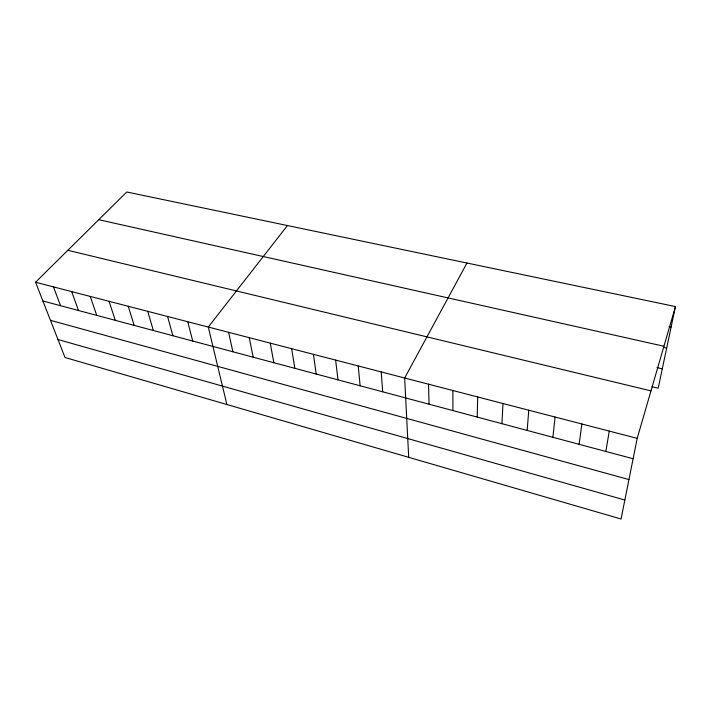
<?xml version="1.0" encoding="UTF-8"?>
<svg xmlns="http://www.w3.org/2000/svg" width="711" height="711" viewBox="0 0 711 711"><rect width="100%" height="100%" fill="white"/><g stroke="black" fill="none" stroke-linecap="round" stroke-linejoin="round"><path stroke-width="1.07" d="M477.197 417.073L477.685 396.951M501.939 423.685L502.979 403.519M527.171 430.431L528.762 410.211M552.882 437.301L555.069 417.037M579.101 444.313L581.891 423.996M605.843 451.458L609.265 431.097M675.45 306.565L637.198 438.349L621.058 519.003L65.012 357.5L35.55 282.223L126.771 191.997L675.45 306.565L658.19 388.215L651.987 386.731M466.967 263.034L404.657 378.003L408.701 457.324M287.431 225.547L208.287 327.042L226.889 404.515M669.007 326.589L671.122 327.051M98.767 219.699L663.932 346.257M663.434 347.35L666.678 348.07M657 367.623L662.279 368.849M67.829 250.299L650.974 390.881M35.55 282.223L637.198 438.349M42.891 300.984L633.11 458.746M50.472 320.332L628.951 479.57M57.982 339.529L624.853 500.037M53.467 286.871L60.559 305.703M71.687 291.599L78.503 310.503M90.208 296.407L96.758 315.382M109.05 301.295L115.306 320.341M128.22 306.263L134.175 325.38M147.71 311.329L153.363 330.517M167.556 316.475L172.889 335.734M187.74 321.719L192.743 341.04M228.587 332.313L232.897 351.767M249.241 337.672L253.187 357.198M270.26 343.129L273.833 362.717M291.661 348.683L294.843 368.334M313.444 354.336L316.226 374.048M335.619 360.086L337.992 379.861M358.211 365.952L360.139 385.78M381.22 371.924L382.705 391.814M428.537 384.198L429.071 404.212M452.88 390.517L452.907 410.576"/></g></svg>
